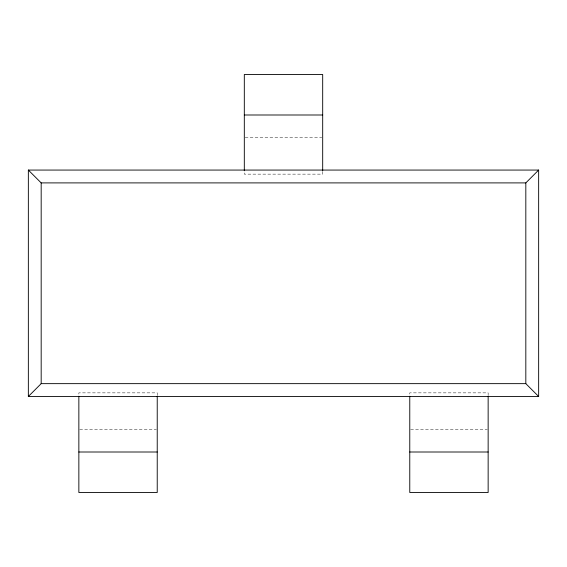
<?xml version="1.0" encoding="UTF-8"?>
<svg xmlns="http://www.w3.org/2000/svg" width="567" height="567" viewBox="0 0 567 567"><rect width="100%" height="100%" fill="white"/><g stroke="black" fill="none" stroke-linecap="round" stroke-linejoin="round"><path stroke-width="0.43" stroke-dasharray="2.83 2.13" d="M245.192 137.639L321.808 137.639M79.741 429.361L156.35 429.361M410.65 429.361L487.259 429.361M488.144 395.419L488.144 392.86L409.771 392.86L409.771 395.419M322.687 171.581L322.687 174.14L244.313 174.14L244.313 171.581M157.229 395.419L157.229 392.86L78.856 392.86L78.856 395.419"/><path stroke-width="0.85" d="M28.35 396.482L41.178 383.646L525.822 383.646L538.65 396.482L538.65 170.065L28.35 170.065L28.35 396.482L538.65 396.482M28.35 170.065L41.178 182.9L525.822 182.9L538.65 170.065M244.313 114.995L322.687 114.995M78.856 452.005L157.229 452.005M409.771 452.005L488.144 452.005M525.822 182.9L525.822 383.646M488.144 396.213L488.144 492.496L409.771 492.496L409.771 396.213M322.687 170.787L322.687 74.504L244.313 74.504L244.313 170.787M157.229 396.213L157.229 492.496L78.856 492.496L78.856 396.213M41.178 182.9L41.178 383.646"/></g></svg>
